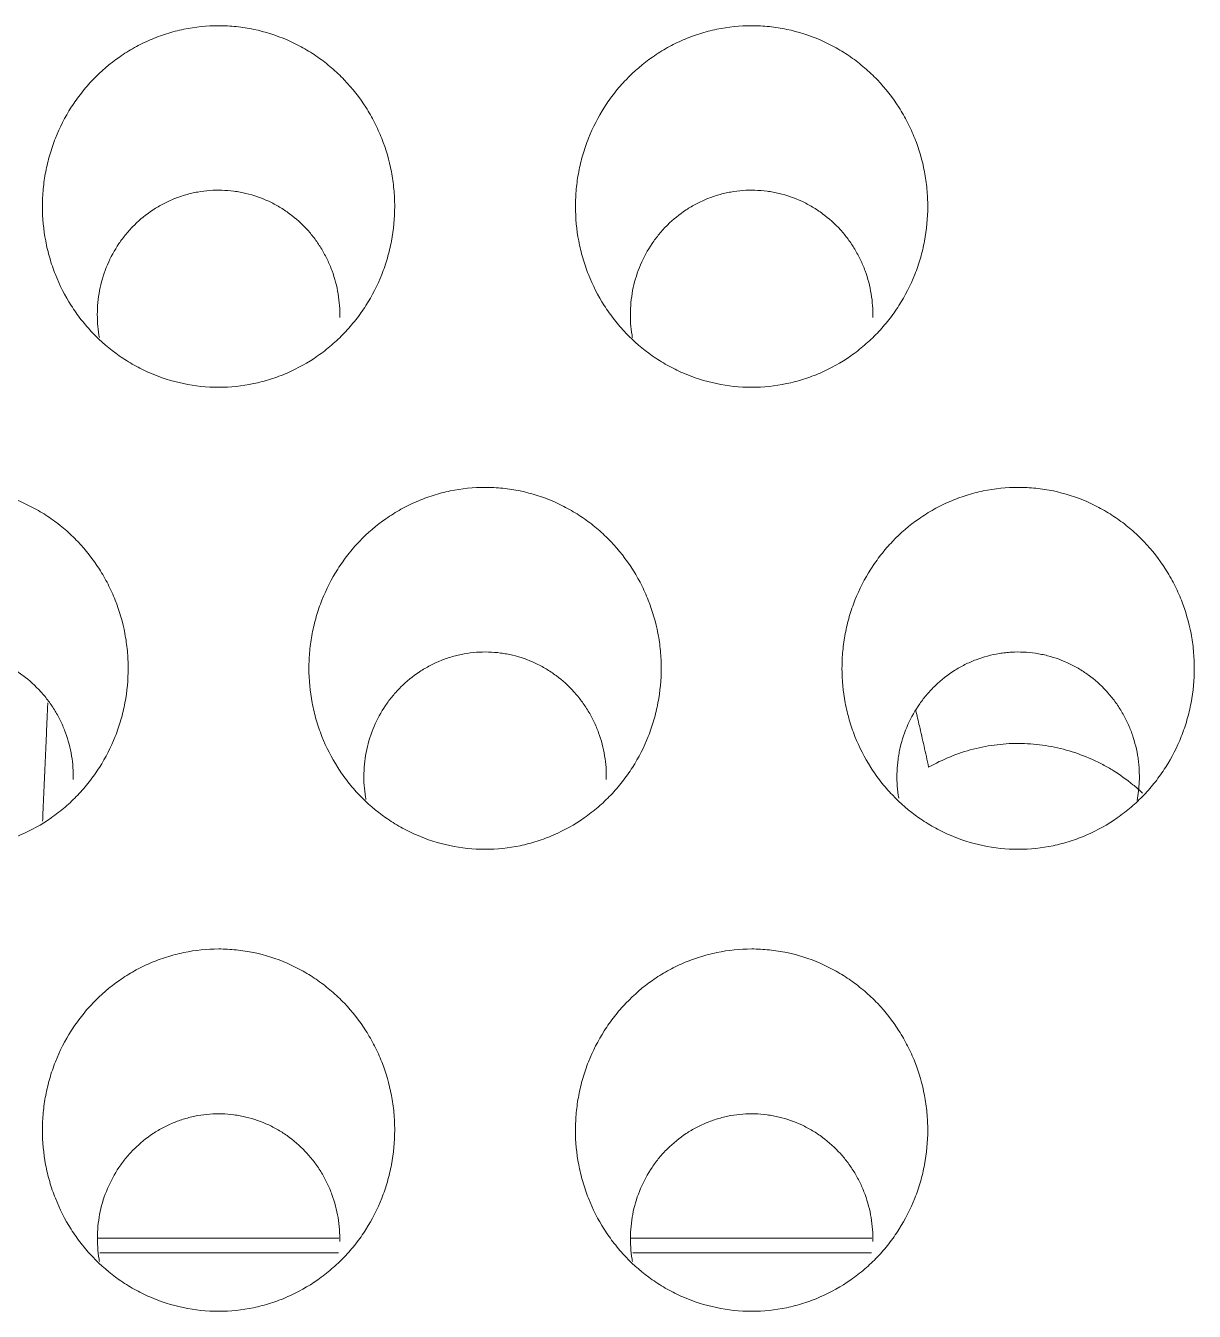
# Model space of a CAD drawing. Header units: inches. Extents: x 3778 to 56227, y -16914 to 35091.
# Drawn here: x 42627.69 to 42634.24, y -12656.09 to -12648.89 of the extents above; entities that cross this region are included whole.
import ezdxf

# ---------------------------------------------------------------- set-up
doc = ezdxf.new("R2010")
doc.units = ezdxf.units.IN
doc.header["$LTSCALE"] = 100
doc.header["$MEASUREMENT"] = 0
doc.layers.add('2-con', color=2, linetype='Continuous')
doc.layers.add('mark-B', color=2, linetype='Continuous', lineweight=20)

# ---------------------------------------------------------------- blocks, each defined once
blk = doc.blocks.new('무풍1WAY 대형')
at = {"layer": 'mark-B'}
for p, q in [((51.6225, -423.1851), (52.9606, -423.1851)), ((54.6102, -423.1851), (55.9483, -423.1851)), ((52.9716, -423.2677), (51.6213, -423.2677)), ((55.959, -423.2677), (54.6087, -423.2677))]:
    blk.add_line(p, q, dxfattribs=at)
for points, knots in [([(52.2945, -422.8577), (52.228, -422.8577), (52.1626, -422.8646), (52.0663, -422.8846), (52.0344, -422.893), (51.9871, -422.908), (51.9714, -422.9135), (51.9404, -422.9251), (51.9251, -422.9313), (51.8497, -422.9641), (51.7927, -422.9961), (51.7118, -423.0527), (51.6856, -423.0731), (51.6357, -423.116), (51.5884, -423.1611), (51.5457, -423.2105), (51.5154, -423.2491), (51.5057, -423.2622), (51.4867, -423.289), (51.4775, -423.3027), (51.4333, -423.3721), (51.4038, -423.4301), (51.3679, -423.5209), (51.3574, -423.5517), (51.3437, -423.5989), (51.3395, -423.6149), (51.3319, -423.6468), (51.3285, -423.6627), (51.3133, -423.7428), (51.3073, -423.8074), (51.3073, -423.8887), (51.3076, -423.905), (51.3092, -423.9377), (51.3103, -423.9541), (51.3149, -424.0031), (51.3195, -424.0353), (51.3377, -424.131), (51.3557, -424.1934), (51.3918, -424.2846), (51.4054, -424.3147), (51.4351, -424.373), (51.4513, -424.4013), (51.5037, -424.4835), (51.5438, -424.5349), (51.6007, -424.5946), (51.6124, -424.6062), (51.6363, -424.6289), (51.6728, -424.6619), (51.7372, -424.7119), (51.7925, -424.7468), (51.8355, -424.7709), (51.8501, -424.7786), (51.8798, -424.7934), (51.8948, -424.8004), (51.9705, -424.8333), (52.0329, -424.8531), (52.1293, -424.8733), (52.1619, -424.8784), (52.2281, -424.8853), (52.2611, -424.887), (52.3597, -424.8871), (52.425, -424.8805), (52.506, -424.8637), (52.5222, -424.8599), (52.5543, -424.8515), (52.6018, -424.8377), (52.6786, -424.8089), (52.7374, -424.7799), (52.7949, -424.7478), (52.8231, -424.7301), (52.904, -424.6735), (52.9536, -424.6309), (53.0101, -424.5717), (53.0212, -424.5596), (53.0427, -424.5347), (53.0532, -424.522), (53.0837, -424.4831), (53.1026, -424.4564), (53.1552, -424.374), (53.1848, -424.316), (53.215, -424.2397), (53.2207, -424.2242), (53.2313, -424.1932), (53.2461, -424.1465), (53.2649, -424.0675), (53.2741, -424.0032), (53.2787, -423.9545), (53.2798, -423.9382), (53.2814, -423.9055), (53.2818, -423.8891), (53.2818, -423.8072), (53.2757, -423.7426), (53.2576, -423.6469), (53.25, -423.6152), (53.2364, -423.5681), (53.2315, -423.5524), (53.2208, -423.5213), (53.2152, -423.5059), (53.1852, -423.43), (53.1557, -423.3721), (53.1032, -423.2896), (53.0844, -423.2629), (53.0437, -423.2108), (53.0222, -423.186), (52.9546, -423.1151), (52.9053, -423.0725), (52.8381, -423.0252), (52.8243, -423.0161), (52.7963, -422.9984), (52.7821, -422.99), (52.739, -422.9658), (52.7096, -422.9512), (52.6196, -422.912), (52.5571, -422.8919), (52.4269, -422.8646), (52.3611, -422.8577), (52.2945, -422.8577)], [0, 0, 0, 0, 0.03125, 0.03125, 0.046875, 0.046875, 0.054687, 0.054687, 0.0625, 0.0625, 0.09375, 0.09375, 0.109375, 0.109375, 0.125, 0.140625, 0.140625, 0.148437, 0.148437, 0.15625, 0.15625, 0.1875, 0.1875, 0.203125, 0.203125, 0.210937, 0.210937, 0.21875, 0.21875, 0.25, 0.25, 0.257812, 0.257812, 0.265625, 0.265625, 0.28125, 0.28125, 0.3125, 0.3125, 0.328125, 0.328125, 0.34375, 0.34375, 0.375, 0.375, 0.382812, 0.382812, 0.390625, 0.40625, 0.421875, 0.421875, 0.429687, 0.429687, 0.4375, 0.4375, 0.46875, 0.46875, 0.484375, 0.484375, 0.5, 0.5, 0.53125, 0.53125, 0.539062, 0.539062, 0.546875, 0.5625, 0.578125, 0.578125, 0.59375, 0.59375, 0.625, 0.625, 0.632812, 0.632812, 0.640625, 0.640625, 0.65625, 0.65625, 0.6875, 0.6875, 0.695312, 0.695312, 0.703125, 0.71875, 0.734375, 0.734375, 0.742187, 0.742187, 0.75, 0.75, 0.78125, 0.78125, 0.796875, 0.796875, 0.804687, 0.804687, 0.8125, 0.8125, 0.84375, 0.84375, 0.859375, 0.859375, 0.875, 0.875, 0.90625, 0.90625, 0.914062, 0.914062, 0.921875, 0.921875, 0.9375, 0.9375, 0.96875, 0.96875, 1, 1, 1, 1]), ([(55.2821, -422.8577), (55.2155, -422.8577), (55.1502, -422.8646), (55.0538, -422.8846), (55.022, -422.893), (54.9747, -422.908), (54.959, -422.9135), (54.928, -422.9251), (54.9127, -422.9313), (54.8373, -422.9641), (54.7802, -422.9961), (54.6994, -423.0527), (54.6731, -423.0731), (54.6233, -423.116), (54.5759, -423.1611), (54.5332, -423.2105), (54.503, -423.2491), (54.4932, -423.2622), (54.4742, -423.289), (54.465, -423.3027), (54.4208, -423.3721), (54.3913, -423.4301), (54.3555, -423.5209), (54.3449, -423.5517), (54.3313, -423.5989), (54.3271, -423.6149), (54.3194, -423.6468), (54.316, -423.6627), (54.3009, -423.7428), (54.2948, -423.8074), (54.2948, -423.8887), (54.2952, -423.905), (54.2967, -423.9377), (54.2979, -423.9541), (54.3025, -424.0031), (54.3071, -424.0353), (54.3253, -424.131), (54.3433, -424.1934), (54.3793, -424.2846), (54.3929, -424.3147), (54.4227, -424.373), (54.4388, -424.4013), (54.4913, -424.4835), (54.5313, -424.5349), (54.5883, -424.5946), (54.6, -424.6062), (54.6238, -424.6289), (54.6603, -424.6619), (54.7247, -424.7119), (54.7801, -424.7468), (54.8231, -424.7709), (54.8376, -424.7786), (54.8673, -424.7934), (54.8824, -424.8004), (54.9581, -424.8333), (55.0205, -424.8531), (55.1169, -424.8733), (55.1495, -424.8784), (55.2157, -424.8853), (55.2486, -424.887), (55.3472, -424.8871), (55.4125, -424.8805), (55.4936, -424.8637), (55.5098, -424.8599), (55.5418, -424.8515), (55.5894, -424.8377), (55.6662, -424.8089), (55.725, -424.7799), (55.7825, -424.7478), (55.8107, -424.7301), (55.8916, -424.6735), (55.9411, -424.6309), (55.9977, -424.5717), (56.0087, -424.5596), (56.0302, -424.5347), (56.0408, -424.522), (56.0712, -424.4831), (56.0901, -424.4564), (56.1427, -424.374), (56.1724, -424.316), (56.2026, -424.2397), (56.2083, -424.2242), (56.2189, -424.1932), (56.2336, -424.1465), (56.2525, -424.0675), (56.2616, -424.0032), (56.2662, -423.9545), (56.2674, -423.9382), (56.2689, -423.9055), (56.2693, -423.8891), (56.2693, -423.8072), (56.2632, -423.7426), (56.2451, -423.6469), (56.2376, -423.6152), (56.2239, -423.5681), (56.219, -423.5524), (56.2084, -423.5213), (56.2027, -423.5059), (56.1728, -423.43), (56.1433, -423.3721), (56.0908, -423.2896), (56.0719, -423.2629), (56.0312, -423.2108), (56.0098, -423.186), (55.9422, -423.1151), (55.8928, -423.0725), (55.8256, -423.0252), (55.8119, -423.0161), (55.7838, -422.9984), (55.7696, -422.99), (55.7265, -422.9658), (55.6971, -422.9512), (55.6071, -422.912), (55.5446, -422.8919), (55.4144, -422.8646), (55.3486, -422.8577), (55.2821, -422.8577)], [0, 0, 0, 0, 0.03125, 0.03125, 0.046875, 0.046875, 0.054687, 0.054687, 0.0625, 0.0625, 0.09375, 0.09375, 0.109375, 0.109375, 0.125, 0.140625, 0.140625, 0.148437, 0.148437, 0.15625, 0.15625, 0.1875, 0.1875, 0.203125, 0.203125, 0.210937, 0.210937, 0.21875, 0.21875, 0.25, 0.25, 0.257812, 0.257812, 0.265625, 0.265625, 0.28125, 0.28125, 0.3125, 0.3125, 0.328125, 0.328125, 0.34375, 0.34375, 0.375, 0.375, 0.382812, 0.382812, 0.390625, 0.40625, 0.421875, 0.421875, 0.429687, 0.429687, 0.4375, 0.4375, 0.46875, 0.46875, 0.484375, 0.484375, 0.5, 0.5, 0.53125, 0.53125, 0.539062, 0.539062, 0.546875, 0.5625, 0.578125, 0.578125, 0.59375, 0.59375, 0.625, 0.625, 0.632812, 0.632812, 0.640625, 0.640625, 0.65625, 0.65625, 0.6875, 0.6875, 0.695312, 0.695312, 0.703125, 0.71875, 0.734375, 0.734375, 0.742187, 0.742187, 0.75, 0.75, 0.78125, 0.78125, 0.796875, 0.796875, 0.804687, 0.804687, 0.8125, 0.8125, 0.84375, 0.84375, 0.859375, 0.859375, 0.875, 0.875, 0.90625, 0.90625, 0.914062, 0.914062, 0.921875, 0.921875, 0.9375, 0.9375, 0.96875, 0.96875, 1, 1, 1, 1]), ([(51.6155, -423.2486), (51.6144, -423.2938), (51.6208, -423.3828), (51.6433, -423.469), (51.6626, -423.5219), (51.6668, -423.5325), (51.6755, -423.5533), (51.6894, -423.5841), (51.7159, -423.6333), (51.7408, -423.6705), (51.7608, -423.6976), (51.7677, -423.7065), (51.782, -423.724), (51.7895, -423.7326), (51.8275, -423.7747), (51.8608, -423.8049), (51.9149, -423.845), (51.9337, -423.8575), (51.9726, -423.8808), (51.9928, -423.8915), (52.0544, -423.9203), (52.0969, -423.9352), (52.1519, -423.9483), (52.163, -423.9506), (52.1854, -423.9548), (52.1968, -423.9566), (52.2307, -423.961), (52.2533, -423.9628), (52.3211, -423.9647), (52.3661, -423.9614), (52.4224, -423.9514), (52.4336, -423.9491), (52.4557, -423.9439), (52.4886, -423.9353), (52.542, -423.917), (52.583, -423.8981), (52.6132, -423.8822), (52.6232, -423.8767), (52.6428, -423.8651), (52.6524, -423.8591), (52.6996, -423.8279), (52.7344, -423.7995), (52.7745, -423.7597), (52.7823, -423.7516), (52.7976, -423.7348), (52.8051, -423.7262), (52.8267, -423.7001), (52.8401, -423.6821), (52.8777, -423.6263), (52.8992, -423.5869), (52.9346, -423.5035), (52.9481, -423.4607), (52.9623, -423.3952), (52.966, -423.3732), (52.9713, -423.3285), (52.973, -423.3059), (52.9746, -423.2385), (52.9715, -423.194), (52.9636, -423.1454), (52.9628, -423.141), (52.962, -423.1366)], [0, 0, 0, 0, 0.05848, 0.116959, 0.116959, 0.131579, 0.131579, 0.146199, 0.175439, 0.204679, 0.204679, 0.219298, 0.219298, 0.233918, 0.233918, 0.292398, 0.292398, 0.321638, 0.321638, 0.350878, 0.350878, 0.409357, 0.409357, 0.423977, 0.423977, 0.438597, 0.438597, 0.467837, 0.467837, 0.526316, 0.526316, 0.540936, 0.540936, 0.555556, 0.584796, 0.614036, 0.614036, 0.628656, 0.628656, 0.643275, 0.643275, 0.701755, 0.701755, 0.716375, 0.716375, 0.730995, 0.730995, 0.760235, 0.760235, 0.818714, 0.818714, 0.877194, 0.877194, 0.906434, 0.906434, 0.935673, 0.935673, 0.994153, 0.994153, 1, 1, 1, 1]), ([(54.603, -423.2486), (54.602, -423.2938), (54.6083, -423.3828), (54.6308, -423.469), (54.6502, -423.5219), (54.6543, -423.5325), (54.6631, -423.5533), (54.6769, -423.5841), (54.7034, -423.6333), (54.7283, -423.6705), (54.7484, -423.6976), (54.7553, -423.7065), (54.7696, -423.724), (54.777, -423.7326), (54.8151, -423.7747), (54.8484, -423.8049), (54.9025, -423.845), (54.9212, -423.8575), (54.9601, -423.8808), (54.9804, -423.8915), (55.042, -423.9203), (55.0845, -423.9352), (55.1395, -423.9483), (55.1506, -423.9506), (55.173, -423.9548), (55.1843, -423.9566), (55.2182, -423.961), (55.2409, -423.9628), (55.3086, -423.9647), (55.3537, -423.9614), (55.4099, -423.9514), (55.4211, -423.9491), (55.4433, -423.9439), (55.4762, -423.9353), (55.5295, -423.917), (55.5706, -423.8981), (55.6007, -423.8822), (55.6107, -423.8767), (55.6303, -423.8651), (55.64, -423.8591), (55.6871, -423.8279), (55.722, -423.7995), (55.762, -423.7597), (55.7699, -423.7516), (55.7852, -423.7348), (55.7926, -423.7262), (55.8142, -423.7001), (55.8277, -423.6821), (55.8653, -423.6263), (55.8867, -423.5869), (55.9222, -423.5035), (55.9357, -423.4607), (55.9498, -423.3952), (55.9535, -423.3732), (55.9589, -423.3285), (55.9605, -423.3059), (55.9622, -423.2385), (55.9591, -423.194), (55.9512, -423.1454), (55.9504, -423.141), (55.9496, -423.1366)], [0, 0, 0, 0, 0.05848, 0.116959, 0.116959, 0.131579, 0.131579, 0.146199, 0.175439, 0.204679, 0.204679, 0.219298, 0.219298, 0.233918, 0.233918, 0.292398, 0.292398, 0.321638, 0.321638, 0.350878, 0.350878, 0.409357, 0.409357, 0.423977, 0.423977, 0.438597, 0.438597, 0.467837, 0.467837, 0.526316, 0.526316, 0.540936, 0.540936, 0.555556, 0.584796, 0.614036, 0.614036, 0.628656, 0.628656, 0.643275, 0.643275, 0.701755, 0.701755, 0.716375, 0.716375, 0.730995, 0.730995, 0.760235, 0.760235, 0.818714, 0.818714, 0.877194, 0.877194, 0.906434, 0.906434, 0.935673, 0.935673, 0.994153, 0.994153, 1, 1, 1, 1]), ([(50.8007, -425.4454), (50.7342, -425.4454), (50.6689, -425.4522), (50.5726, -425.4723), (50.5408, -425.4806), (50.4935, -425.4956), (50.4778, -425.5011), (50.4468, -425.5127), (50.4315, -425.5189), (50.3561, -425.5516), (50.299, -425.5835), (50.2182, -425.6401), (50.192, -425.6605), (50.1421, -425.7033), (50.0947, -425.7483), (50.052, -425.7976), (50.0218, -425.8362), (50.012, -425.8493), (49.993, -425.8761), (49.9838, -425.8898), (49.9396, -425.9591), (49.9101, -426.0171), (49.8742, -426.1077), (49.8637, -426.1386), (49.85, -426.1857), (49.8458, -426.2017), (49.8382, -426.2335), (49.8348, -426.2495), (49.8196, -426.3295), (49.8135, -426.394), (49.8135, -426.4753), (49.8139, -426.4916), (49.8154, -426.5242), (49.8166, -426.5406), (49.8212, -426.5896), (49.8258, -426.6218), (49.844, -426.7175), (49.862, -426.7797), (49.8981, -426.8709), (49.9117, -426.901), (49.9414, -426.9592), (49.9576, -426.9874), (50.0101, -427.0696), (50.0502, -427.1209), (50.1071, -427.1805), (50.1188, -427.1922), (50.1426, -427.2148), (50.1791, -427.2477), (50.2435, -427.2977), (50.2989, -427.3326), (50.3419, -427.3567), (50.3565, -427.3644), (50.3861, -427.3791), (50.4012, -427.3861), (50.4768, -427.4189), (50.5392, -427.4387), (50.6356, -427.4589), (50.6682, -427.464), (50.7344, -427.4709), (50.7673, -427.4726), (50.8659, -427.4726), (50.9312, -427.466), (51.0122, -427.4492), (51.0284, -427.4454), (51.0604, -427.4371), (51.108, -427.4233), (51.1847, -427.3946), (51.2435, -427.3656), (51.301, -427.3335), (51.3292, -427.3159), (51.4101, -427.2593), (51.4597, -427.2168), (51.5162, -427.1577), (51.5273, -427.1456), (51.5488, -427.1208), (51.5593, -427.108), (51.5898, -427.0692), (51.6087, -427.0425), (51.6613, -426.9602), (51.691, -426.9022), (51.7212, -426.826), (51.7269, -426.8106), (51.7375, -426.7796), (51.7522, -426.7329), (51.7711, -426.6539), (51.7803, -426.5897), (51.7849, -426.5411), (51.786, -426.5248), (51.7876, -426.4921), (51.788, -426.4757), (51.788, -426.3938), (51.7819, -426.3293), (51.7637, -426.2337), (51.7562, -426.2021), (51.7426, -426.1549), (51.7376, -426.1392), (51.727, -426.1082), (51.7214, -426.0928), (51.6913, -426.017), (51.6619, -425.9592), (51.6094, -425.8767), (51.5905, -425.85), (51.5498, -425.798), (51.5283, -425.7732), (51.4607, -425.7024), (51.4114, -425.6598), (51.3441, -425.6127), (51.3304, -425.6035), (51.3024, -425.5859), (51.2881, -425.5774), (51.2451, -425.5533), (51.2157, -425.5387), (51.1257, -425.4996), (51.0632, -425.4795), (50.9331, -425.4522), (50.8673, -425.4454), (50.8007, -425.4454)], [0, 0, 0, 0, 0.03125, 0.03125, 0.046875, 0.046875, 0.054688, 0.054688, 0.0625, 0.0625, 0.09375, 0.09375, 0.109375, 0.109375, 0.125, 0.140625, 0.140625, 0.148437, 0.148437, 0.15625, 0.15625, 0.1875, 0.1875, 0.203125, 0.203125, 0.210937, 0.210937, 0.21875, 0.21875, 0.25, 0.25, 0.257812, 0.257812, 0.265625, 0.265625, 0.28125, 0.28125, 0.3125, 0.3125, 0.328125, 0.328125, 0.34375, 0.34375, 0.375, 0.375, 0.382812, 0.382812, 0.390625, 0.40625, 0.421875, 0.421875, 0.429687, 0.429687, 0.4375, 0.4375, 0.46875, 0.46875, 0.484375, 0.484375, 0.5, 0.5, 0.53125, 0.53125, 0.539062, 0.539062, 0.546875, 0.5625, 0.578125, 0.578125, 0.59375, 0.59375, 0.625, 0.625, 0.632812, 0.632812, 0.640625, 0.640625, 0.65625, 0.65625, 0.6875, 0.6875, 0.695312, 0.695312, 0.703125, 0.71875, 0.734375, 0.734375, 0.742187, 0.742187, 0.75, 0.75, 0.78125, 0.78125, 0.796875, 0.796875, 0.804687, 0.804687, 0.8125, 0.8125, 0.84375, 0.84375, 0.859375, 0.859375, 0.875, 0.875, 0.90625, 0.90625, 0.914062, 0.914062, 0.921875, 0.921875, 0.9375, 0.9375, 0.96875, 0.96875, 1, 1, 1, 1]), ([(53.7883, -425.4454), (53.7218, -425.4454), (53.6564, -425.4522), (53.5601, -425.4723), (53.5283, -425.4806), (53.481, -425.4956), (53.4653, -425.5011), (53.4343, -425.5127), (53.419, -425.5189), (53.3437, -425.5516), (53.2866, -425.5835), (53.2058, -425.6401), (53.1795, -425.6605), (53.1297, -425.7033), (53.0823, -425.7483), (53.0396, -425.7976), (53.0093, -425.8362), (52.9996, -425.8493), (52.9806, -425.8761), (52.9714, -425.8898), (52.9271, -425.9591), (52.8976, -426.0171), (52.8618, -426.1077), (52.8512, -426.1386), (52.8375, -426.1857), (52.8333, -426.2016), (52.8257, -426.2335), (52.8223, -426.2495), (52.8071, -426.3295), (52.8011, -426.394), (52.8011, -426.4753), (52.8014, -426.4916), (52.803, -426.5242), (52.8041, -426.5406), (52.8088, -426.5896), (52.8133, -426.6218), (52.8316, -426.7175), (52.8496, -426.7797), (52.8856, -426.8709), (52.8992, -426.901), (52.929, -426.9592), (52.9452, -426.9874), (52.9976, -427.0696), (53.0377, -427.1209), (53.0946, -427.1805), (53.1064, -427.1922), (53.1302, -427.2148), (53.1667, -427.2477), (53.2311, -427.2977), (53.2864, -427.3325), (53.3294, -427.3566), (53.344, -427.3643), (53.3737, -427.379), (53.3887, -427.386), (53.4644, -427.4189), (53.5268, -427.4387), (53.6232, -427.4589), (53.6558, -427.464), (53.7219, -427.4709), (53.7549, -427.4726), (53.8534, -427.4726), (53.9187, -427.466), (53.9997, -427.4492), (54.0159, -427.4454), (54.048, -427.4371), (54.0955, -427.4233), (54.1723, -427.3946), (54.2311, -427.3656), (54.2886, -427.3335), (54.3168, -427.3158), (54.3977, -427.2593), (54.4472, -427.2168), (54.5038, -427.1577), (54.5148, -427.1456), (54.5363, -427.1208), (54.5469, -427.108), (54.5773, -427.0692), (54.5962, -427.0425), (54.6489, -426.9602), (54.6785, -426.9022), (54.7087, -426.826), (54.7144, -426.8106), (54.725, -426.7796), (54.7398, -426.7329), (54.7587, -426.6539), (54.7678, -426.5897), (54.7724, -426.5411), (54.7736, -426.5248), (54.7751, -426.4921), (54.7755, -426.4757), (54.7755, -426.3938), (54.7694, -426.3293), (54.7513, -426.2337), (54.7437, -426.2021), (54.7301, -426.1549), (54.7252, -426.1392), (54.7146, -426.1082), (54.7089, -426.0928), (54.6789, -426.017), (54.6494, -425.9592), (54.5969, -425.8767), (54.578, -425.85), (54.5373, -425.798), (54.5159, -425.7732), (54.4483, -425.7024), (54.3989, -425.6598), (54.3317, -425.6127), (54.318, -425.6035), (54.2899, -425.5859), (54.2757, -425.5774), (54.2326, -425.5533), (54.2032, -425.5387), (54.1133, -425.4996), (54.0507, -425.4795), (53.9206, -425.4522), (53.8548, -425.4454), (53.7883, -425.4454)], [0, 0, 0, 0, 0.03125, 0.03125, 0.046875, 0.046875, 0.054687, 0.054687, 0.0625, 0.0625, 0.09375, 0.09375, 0.109375, 0.109375, 0.125, 0.140625, 0.140625, 0.148437, 0.148437, 0.15625, 0.15625, 0.1875, 0.1875, 0.203125, 0.203125, 0.210937, 0.210937, 0.21875, 0.21875, 0.25, 0.25, 0.257812, 0.257812, 0.265625, 0.265625, 0.28125, 0.28125, 0.3125, 0.3125, 0.328125, 0.328125, 0.34375, 0.34375, 0.375, 0.375, 0.382812, 0.382812, 0.390625, 0.40625, 0.421875, 0.421875, 0.429687, 0.429687, 0.4375, 0.4375, 0.46875, 0.46875, 0.484375, 0.484375, 0.5, 0.5, 0.53125, 0.53125, 0.539062, 0.539062, 0.546875, 0.5625, 0.578125, 0.578125, 0.59375, 0.59375, 0.625, 0.625, 0.632812, 0.632812, 0.640625, 0.640625, 0.65625, 0.65625, 0.6875, 0.6875, 0.695312, 0.695312, 0.703125, 0.71875, 0.734375, 0.734375, 0.742187, 0.742187, 0.75, 0.75, 0.78125, 0.78125, 0.796875, 0.796875, 0.804687, 0.804687, 0.8125, 0.8125, 0.84375, 0.84375, 0.859375, 0.859375, 0.875, 0.875, 0.90625, 0.90625, 0.914063, 0.914063, 0.921875, 0.921875, 0.9375, 0.9375, 0.96875, 0.96875, 1, 1, 1, 1]), ([(56.7758, -425.4454), (56.7093, -425.4454), (56.644, -425.4522), (56.5477, -425.4723), (56.5159, -425.4806), (56.4686, -425.4956), (56.4528, -425.5011), (56.4219, -425.5127), (56.4066, -425.5189), (56.3312, -425.5516), (56.2741, -425.5835), (56.1933, -425.6401), (56.1671, -425.6605), (56.1172, -425.7033), (56.0698, -425.7483), (56.0271, -425.7976), (55.9969, -425.8362), (55.9871, -425.8493), (55.9681, -425.8761), (55.9589, -425.8898), (55.9147, -425.9591), (55.8852, -426.0171), (55.8493, -426.1077), (55.8388, -426.1386), (55.8251, -426.1857), (55.8209, -426.2016), (55.8133, -426.2335), (55.8098, -426.2495), (55.7947, -426.3295), (55.7886, -426.394), (55.7886, -426.4753), (55.789, -426.4916), (55.7905, -426.5242), (55.7917, -426.5406), (55.7963, -426.5896), (55.8009, -426.6218), (55.8191, -426.7175), (55.8371, -426.7797), (55.8732, -426.8709), (55.8868, -426.901), (55.9165, -426.9592), (55.9327, -426.9874), (55.9852, -427.0696), (56.0253, -427.1209), (56.0822, -427.1805), (56.0939, -427.1922), (56.1177, -427.2148), (56.1542, -427.2477), (56.2186, -427.2977), (56.274, -427.3325), (56.317, -427.3566), (56.3316, -427.3643), (56.3612, -427.379), (56.3763, -427.386), (56.4519, -427.4189), (56.5143, -427.4387), (56.6107, -427.4589), (56.6433, -427.464), (56.7095, -427.4709), (56.7424, -427.4726), (56.841, -427.4726), (56.9063, -427.466), (56.9873, -427.4492), (57.0035, -427.4454), (57.0355, -427.4371), (57.0831, -427.4233), (57.1598, -427.3946), (57.2186, -427.3656), (57.2761, -427.3335), (57.3043, -427.3158), (57.3852, -427.2593), (57.4347, -427.2168), (57.4913, -427.1577), (57.5023, -427.1456), (57.5239, -427.1208), (57.5344, -427.108), (57.5649, -427.0692), (57.5838, -427.0425), (57.6364, -426.9602), (57.666, -426.9022), (57.6963, -426.826), (57.702, -426.8106), (57.7126, -426.7796), (57.7273, -426.7329), (57.7462, -426.6539), (57.7554, -426.5897), (57.76, -426.5411), (57.7611, -426.5248), (57.7627, -426.4921), (57.7631, -426.4757), (57.7631, -426.3938), (57.7569, -426.3293), (57.7388, -426.2337), (57.7313, -426.2021), (57.7177, -426.1549), (57.7127, -426.1392), (57.7021, -426.1082), (57.6965, -426.0928), (57.6664, -426.017), (57.637, -425.9592), (57.5845, -425.8767), (57.5656, -425.85), (57.5249, -425.798), (57.5034, -425.7732), (57.4358, -425.7024), (57.3865, -425.6598), (57.3192, -425.6127), (57.3055, -425.6035), (57.2775, -425.5859), (57.2632, -425.5774), (57.2201, -425.5533), (57.1908, -425.5387), (57.1008, -425.4996), (57.0383, -425.4795), (56.9082, -425.4522), (56.8424, -425.4454), (56.7758, -425.4454)], [0, 0, 0, 0, 0.03125, 0.03125, 0.046875, 0.046875, 0.054688, 0.054688, 0.0625, 0.0625, 0.09375, 0.09375, 0.109375, 0.109375, 0.125, 0.140625, 0.140625, 0.148438, 0.148438, 0.15625, 0.15625, 0.1875, 0.1875, 0.203125, 0.203125, 0.210938, 0.210938, 0.21875, 0.21875, 0.25, 0.25, 0.257813, 0.257813, 0.265625, 0.265625, 0.28125, 0.28125, 0.3125, 0.3125, 0.328125, 0.328125, 0.34375, 0.34375, 0.375, 0.375, 0.382813, 0.382813, 0.390625, 0.40625, 0.421875, 0.421875, 0.429688, 0.429688, 0.4375, 0.4375, 0.46875, 0.46875, 0.484375, 0.484375, 0.5, 0.5, 0.53125, 0.53125, 0.539063, 0.539063, 0.546875, 0.5625, 0.578125, 0.578125, 0.59375, 0.59375, 0.625, 0.625, 0.632813, 0.632813, 0.640625, 0.640625, 0.65625, 0.65625, 0.6875, 0.6875, 0.695313, 0.695313, 0.703125, 0.71875, 0.734375, 0.734375, 0.742188, 0.742188, 0.75, 0.75, 0.78125, 0.78125, 0.796875, 0.796875, 0.804688, 0.804688, 0.8125, 0.8125, 0.84375, 0.84375, 0.859375, 0.859375, 0.875, 0.875, 0.90625, 0.90625, 0.914063, 0.914063, 0.921875, 0.921875, 0.9375, 0.9375, 0.96875, 0.96875, 1, 1, 1, 1]), ([(51.3025, -425.9045), (51.2631, -425.927), (51.1819, -425.9665), (51.0963, -425.9949), (51.0303, -426.0119), (51.0079, -426.0169), (50.9631, -426.0253), (50.9406, -426.0287), (50.8732, -426.0366), (50.8282, -426.0388), (50.7604, -426.0377), (50.7378, -426.0365), (50.6925, -426.0326), (50.6697, -426.0299), (50.6021, -426.0194), (50.5138, -425.9996), (50.4291, -425.9682), (50.367, -425.9403), (50.3464, -425.9303), (50.3063, -425.9089), (50.2867, -425.8976), (50.2291, -425.862), (50.1926, -425.8358), (50.1403, -425.793), (50.1233, -425.7782), (50.1058, -425.7618), (50.1048, -425.7609), (50.1038, -425.7599)], [0, 0, 0, 0, 0.104932, 0.209863, 0.209863, 0.262329, 0.262329, 0.314795, 0.314795, 0.419727, 0.419727, 0.472193, 0.472193, 0.524659, 0.524659, 0.62959, 0.734522, 0.734522, 0.786988, 0.786988, 0.839454, 0.839454, 0.944386, 0.944386, 0.996852, 0.996852, 1, 1, 1, 1]), ([(51.4184, -426.1434), (51.3999, -426.1848), (51.3778, -426.2237), (51.3393, -426.2787), (51.3255, -426.2964), (51.2962, -426.3307), (51.2805, -426.3473), (51.2316, -426.3941), (51.1963, -426.4219), (51.1393, -426.4581), (51.1196, -426.4693), (51.0788, -426.4897), (51.058, -426.4989), (50.9948, -426.5229), (50.9513, -426.5347), (50.8951, -426.5437), (50.8838, -426.5453), (50.8611, -426.5477), (50.8271, -426.5506), (50.7706, -426.5509), (50.7257, -426.5465), (50.692, -426.5415), (50.6808, -426.5395), (50.6585, -426.535), (50.6473, -426.5325), (50.5922, -426.5184), (50.5499, -426.5028), (50.489, -426.4731), (50.4691, -426.4621), (50.4304, -426.4381), (50.4118, -426.4253), (50.3582, -426.3841), (50.3254, -426.3534), (50.2881, -426.3108), (50.2808, -426.3021), (50.2668, -426.2843), (50.2464, -426.2573), (50.216, -426.2101), (50.1953, -426.1701), (50.1764, -426.1289), (50.168, -426.108), (50.146, -426.0445), (50.1355, -426.0012), (50.1273, -425.9458), (50.1259, -425.9346), (50.1237, -425.9122), (50.1229, -425.9009), (50.1211, -425.8672), (50.121, -425.8448), (50.1235, -425.7877), (50.1274, -425.7531), (50.134, -425.7187)], [0, 0, 0, 0, 0.067654, 0.067654, 0.101482, 0.101482, 0.135309, 0.135309, 0.202963, 0.202963, 0.23679, 0.23679, 0.270617, 0.270617, 0.338272, 0.338272, 0.355185, 0.355185, 0.372099, 0.405926, 0.439753, 0.439753, 0.456667, 0.456667, 0.473581, 0.473581, 0.541235, 0.541235, 0.575062, 0.575062, 0.608889, 0.608889, 0.676544, 0.676544, 0.693457, 0.693457, 0.710371, 0.744198, 0.778025, 0.778025, 0.811852, 0.811852, 0.879507, 0.879507, 0.89642, 0.89642, 0.913334, 0.913334, 0.947161, 0.947161, 1, 1, 1, 1]), ([(51.4699, -425.7324), (51.4709, -425.7378), (51.4717, -425.7432), (51.4791, -425.7931), (51.4814, -425.8376), (51.4786, -425.9045), (51.4767, -425.9269), (51.4721, -425.9604), (51.4703, -425.9716), (51.4662, -425.9937), (51.4639, -426.0047), (51.4511, -426.0594), (51.4369, -426.102), (51.4184, -426.1434)], [0, 0, 0, 0, 0.038774, 0.038774, 0.359183, 0.359183, 0.519387, 0.519387, 0.599489, 0.599489, 0.679591, 0.679591, 1, 1, 1, 1]), ([(53.1091, -425.8357), (53.108, -425.8809), (53.1144, -425.9699), (53.1369, -426.056), (53.1562, -426.1089), (53.1604, -426.1195), (53.1691, -426.1403), (53.183, -426.171), (53.2095, -426.2203), (53.2344, -426.2574), (53.2545, -426.2845), (53.2614, -426.2934), (53.2757, -426.3108), (53.2831, -426.3194), (53.3212, -426.3615), (53.3545, -426.3917), (53.4086, -426.4318), (53.4274, -426.4443), (53.4663, -426.4675), (53.4866, -426.4783), (53.5481, -426.507), (53.5907, -426.5218), (53.6457, -426.5349), (53.6568, -426.5373), (53.6792, -426.5414), (53.6905, -426.5432), (53.7244, -426.5477), (53.747, -426.5495), (53.8148, -426.5514), (53.8598, -426.5481), (53.9161, -426.538), (53.9273, -426.5357), (53.9494, -426.5306), (53.9823, -426.522), (54.0357, -426.5037), (54.0767, -426.4848), (54.1069, -426.469), (54.1169, -426.4635), (54.1365, -426.4519), (54.1461, -426.4459), (54.1933, -426.4148), (54.2282, -426.3864), (54.2683, -426.3467), (54.2761, -426.3385), (54.2914, -426.3218), (54.2989, -426.3132), (54.3205, -426.2871), (54.3339, -426.2691), (54.3716, -426.2133), (54.393, -426.174), (54.4285, -426.0906), (54.442, -426.0479), (54.4562, -425.9824), (54.4599, -425.9604), (54.4653, -425.9158), (54.4669, -425.8931), (54.4686, -425.8257), (54.4655, -425.7812), (54.4576, -425.7328), (54.4568, -425.7285), (54.456, -425.7242)], [0, 0, 0, 0, 0.058486, 0.116973, 0.116973, 0.131594, 0.131594, 0.146216, 0.175459, 0.204702, 0.204702, 0.219324, 0.219324, 0.233946, 0.233946, 0.292432, 0.292432, 0.321675, 0.321675, 0.350918, 0.350918, 0.409405, 0.409405, 0.424026, 0.424026, 0.438648, 0.438648, 0.467891, 0.467891, 0.526378, 0.526378, 0.540999, 0.540999, 0.555621, 0.584864, 0.614107, 0.614107, 0.628729, 0.628729, 0.643351, 0.643351, 0.701837, 0.701837, 0.716459, 0.716459, 0.73108, 0.73108, 0.760323, 0.760323, 0.81881, 0.81881, 0.877296, 0.877296, 0.906539, 0.906539, 0.935783, 0.935783, 0.994269, 0.994269, 1, 1, 1, 1]), ([(56.0966, -425.8357), (56.0956, -425.8809), (56.1019, -425.9699), (56.1244, -426.056), (56.1438, -426.1089), (56.1479, -426.1195), (56.1567, -426.1403), (56.1705, -426.171), (56.1971, -426.2203), (56.222, -426.2574), (56.242, -426.2845), (56.2489, -426.2934), (56.2633, -426.3108), (56.2707, -426.3194), (56.3088, -426.3615), (56.3421, -426.3917), (56.3962, -426.4318), (56.4149, -426.4443), (56.4539, -426.4675), (56.4741, -426.4783), (56.5357, -426.507), (56.5782, -426.5218), (56.6332, -426.5349), (56.6443, -426.5373), (56.6667, -426.5414), (56.678, -426.5432), (56.712, -426.5477), (56.7346, -426.5495), (56.8023, -426.5514), (56.8474, -426.5481), (56.9036, -426.538), (56.9148, -426.5357), (56.937, -426.5306), (56.9699, -426.522), (57.0232, -426.5037), (57.0643, -426.4848), (57.0945, -426.469), (57.1045, -426.4635), (57.1241, -426.4519), (57.1337, -426.4459), (57.1809, -426.4148), (57.2157, -426.3864), (57.2558, -426.3467), (57.2636, -426.3385), (57.2789, -426.3218), (57.2864, -426.3132), (57.308, -426.2871), (57.3215, -426.2691), (57.3591, -426.2133), (57.3806, -426.174), (57.4161, -426.0906), (57.4296, -426.0479), (57.4438, -425.9824), (57.4475, -425.9604), (57.4528, -425.9158), (57.4545, -425.8931), (57.4561, -425.8257), (57.4531, -425.7812), (57.4451, -425.7328), (57.4444, -425.7285), (57.4436, -425.7242)], [0, 0, 0, 0, 0.058486, 0.116973, 0.116973, 0.131594, 0.131594, 0.146216, 0.175459, 0.204702, 0.204702, 0.219324, 0.219324, 0.233946, 0.233946, 0.292432, 0.292432, 0.321675, 0.321675, 0.350918, 0.350918, 0.409405, 0.409405, 0.424026, 0.424026, 0.438648, 0.438648, 0.467891, 0.467891, 0.526378, 0.526378, 0.540999, 0.540999, 0.555621, 0.584864, 0.614107, 0.614107, 0.628729, 0.628729, 0.643351, 0.643351, 0.701837, 0.701837, 0.716459, 0.716459, 0.73108, 0.73108, 0.760323, 0.760323, 0.81881, 0.81881, 0.877296, 0.877296, 0.906539, 0.906539, 0.935783, 0.935783, 0.994269, 0.994269, 1, 1, 1, 1]), ([(51.3025, -425.9045), (51.311, -425.9448), (51.3196, -425.9843), (51.3367, -426.0617), (51.3453, -426.0994), (51.3608, -426.1656), (51.3677, -426.1945), (51.3747, -426.2221)], [0, 0, 0, 0, 0.3557, 0.3557, 0.711399, 0.711399, 1, 1, 1, 1]), ([(52.2945, -428.0332), (52.228, -428.0332), (52.1627, -428.04), (52.0664, -428.06), (52.0346, -428.0683), (51.9874, -428.0833), (51.9716, -428.0888), (51.9407, -428.1003), (51.9254, -428.1065), (51.85, -428.1392), (51.793, -428.1711), (51.7121, -428.2275), (51.6859, -428.2479), (51.636, -428.2907), (51.5886, -428.3357), (51.5459, -428.3849), (51.5157, -428.4234), (51.5059, -428.4365), (51.4869, -428.4633), (51.4777, -428.477), (51.4335, -428.5462), (51.404, -428.6042), (51.3681, -428.6947), (51.3575, -428.7255), (51.3438, -428.7726), (51.3396, -428.7885), (51.332, -428.8204), (51.3286, -428.8363), (51.3134, -428.9163), (51.3073, -428.9808), (51.3073, -429.062), (51.3077, -429.0783), (51.3092, -429.1109), (51.3104, -429.1273), (51.315, -429.1762), (51.3196, -429.2084), (51.3378, -429.304), (51.3558, -429.3662), (51.3919, -429.4573), (51.4055, -429.4873), (51.4353, -429.5455), (51.4515, -429.5737), (51.504, -429.6558), (51.5441, -429.707), (51.601, -429.7666), (51.6127, -429.7782), (51.6366, -429.8008), (51.6731, -429.8337), (51.7375, -429.8837), (51.7928, -429.9184), (51.8358, -429.9425), (51.8504, -429.9502), (51.88, -429.9648), (51.8951, -429.9718), (51.9707, -430.0046), (52.0331, -430.0244), (52.1295, -430.0445), (52.162, -430.0496), (52.2282, -430.0565), (52.2611, -430.0582), (52.3596, -430.0583), (52.4249, -430.0516), (52.5059, -430.0349), (52.5221, -430.0311), (52.5541, -430.0227), (52.6016, -430.009), (52.6784, -429.9804), (52.7372, -429.9514), (52.7946, -429.9194), (52.8228, -429.9017), (52.9038, -429.8453), (52.9533, -429.8028), (53.0098, -429.7438), (53.0209, -429.7317), (53.0424, -429.7069), (53.053, -429.6942), (53.0834, -429.6554), (53.1024, -429.6287), (53.155, -429.5465), (53.1846, -429.4886), (53.2149, -429.4125), (53.2206, -429.397), (53.2312, -429.366), (53.2459, -429.3194), (53.2648, -429.2405), (53.274, -429.1763), (53.2786, -429.1277), (53.2798, -429.1115), (53.2813, -429.0788), (53.2817, -429.0624), (53.2817, -428.9806), (53.2756, -428.9161), (53.2575, -428.8206), (53.2499, -428.789), (53.2363, -428.7419), (53.2313, -428.7262), (53.2207, -428.6952), (53.2151, -428.6798), (53.185, -428.604), (53.1555, -428.5463), (53.103, -428.4639), (53.0841, -428.4372), (53.0434, -428.3853), (53.022, -428.3605), (52.9543, -428.2898), (52.905, -428.2473), (52.8378, -428.2002), (52.824, -428.1911), (52.796, -428.1735), (52.7818, -428.165), (52.7387, -428.1409), (52.7093, -428.1264), (52.6194, -428.0873), (52.5569, -428.0673), (52.4268, -428.04), (52.361, -428.0332), (52.2945, -428.0332)], [0, 0, 0, 0, 0.03125, 0.03125, 0.046875, 0.046875, 0.054687, 0.054687, 0.0625, 0.0625, 0.09375, 0.09375, 0.109375, 0.109375, 0.125, 0.140625, 0.140625, 0.148437, 0.148437, 0.15625, 0.15625, 0.1875, 0.1875, 0.203125, 0.203125, 0.210937, 0.210937, 0.21875, 0.21875, 0.25, 0.25, 0.257812, 0.257812, 0.265625, 0.265625, 0.28125, 0.28125, 0.3125, 0.3125, 0.328125, 0.328125, 0.34375, 0.34375, 0.375, 0.375, 0.382813, 0.382813, 0.390625, 0.40625, 0.421875, 0.421875, 0.429687, 0.429687, 0.4375, 0.4375, 0.46875, 0.46875, 0.484375, 0.484375, 0.5, 0.5, 0.53125, 0.53125, 0.539063, 0.539063, 0.546875, 0.5625, 0.578125, 0.578125, 0.59375, 0.59375, 0.625, 0.625, 0.632812, 0.632812, 0.640625, 0.640625, 0.65625, 0.65625, 0.6875, 0.6875, 0.695312, 0.695312, 0.703125, 0.71875, 0.734375, 0.734375, 0.742187, 0.742187, 0.75, 0.75, 0.78125, 0.78125, 0.796875, 0.796875, 0.804687, 0.804687, 0.8125, 0.8125, 0.84375, 0.84375, 0.859375, 0.859375, 0.875, 0.875, 0.90625, 0.90625, 0.914063, 0.914063, 0.921875, 0.921875, 0.9375, 0.9375, 0.96875, 0.96875, 1, 1, 1, 1]), ([(55.2821, -428.0332), (55.2156, -428.0332), (55.1503, -428.04), (55.054, -428.06), (55.0222, -428.0683), (54.9749, -428.0833), (54.9592, -428.0888), (54.9282, -428.1003), (54.9129, -428.1065), (54.8376, -428.1392), (54.7805, -428.1711), (54.6997, -428.2275), (54.6734, -428.2479), (54.6236, -428.2907), (54.5762, -428.3357), (54.5335, -428.3849), (54.5032, -428.4234), (54.4935, -428.4365), (54.4745, -428.4633), (54.4653, -428.477), (54.421, -428.5462), (54.3915, -428.6042), (54.3556, -428.6947), (54.3451, -428.7255), (54.3314, -428.7726), (54.3272, -428.7885), (54.3195, -428.8204), (54.3161, -428.8363), (54.3009, -428.9163), (54.2949, -428.9808), (54.2949, -429.062), (54.2953, -429.0783), (54.2968, -429.1109), (54.2979, -429.1273), (54.3026, -429.1762), (54.3072, -429.2084), (54.3254, -429.304), (54.3434, -429.3662), (54.3795, -429.4573), (54.3931, -429.4873), (54.4228, -429.5455), (54.439, -429.5737), (54.4915, -429.6558), (54.5316, -429.707), (54.5886, -429.7666), (54.6003, -429.7782), (54.6241, -429.8008), (54.6606, -429.8337), (54.725, -429.8837), (54.7804, -429.9184), (54.8233, -429.9425), (54.8379, -429.9502), (54.8676, -429.9648), (54.8826, -429.9718), (54.9583, -430.0046), (55.0207, -430.0244), (55.117, -430.0445), (55.1496, -430.0496), (55.2157, -430.0565), (55.2487, -430.0582), (55.3472, -430.0583), (55.4124, -430.0516), (55.4934, -430.0349), (55.5096, -430.0311), (55.5417, -430.0227), (55.5892, -430.009), (55.6659, -429.9804), (55.7247, -429.9514), (55.7822, -429.9194), (55.8104, -429.9017), (55.8913, -429.8453), (55.9408, -429.8028), (55.9974, -429.7438), (56.0084, -429.7317), (56.03, -429.7069), (56.0405, -429.6942), (56.071, -429.6554), (56.0899, -429.6287), (56.1425, -429.5465), (56.1722, -429.4886), (56.2024, -429.4125), (56.2081, -429.397), (56.2187, -429.366), (56.2335, -429.3194), (56.2524, -429.2405), (56.2615, -429.1763), (56.2661, -429.1277), (56.2673, -429.1115), (56.2689, -429.0788), (56.2692, -429.0624), (56.2693, -428.9806), (56.2631, -428.9161), (56.245, -428.8206), (56.2375, -428.789), (56.2238, -428.7419), (56.2189, -428.7262), (56.2083, -428.6952), (56.2026, -428.6798), (56.1726, -428.604), (56.1431, -428.5463), (56.0906, -428.4639), (56.0717, -428.4372), (56.031, -428.3853), (56.0095, -428.3605), (55.9419, -428.2898), (55.8925, -428.2473), (55.8253, -428.2002), (55.8116, -428.1911), (55.7836, -428.1735), (55.7693, -428.165), (55.7262, -428.1409), (55.6969, -428.1264), (55.6069, -428.0873), (55.5444, -428.0673), (55.4143, -428.04), (55.3486, -428.0332), (55.2821, -428.0332)], [0, 0, 0, 0, 0.03125, 0.03125, 0.046875, 0.046875, 0.054687, 0.054687, 0.0625, 0.0625, 0.09375, 0.09375, 0.109375, 0.109375, 0.125, 0.140625, 0.140625, 0.148437, 0.148437, 0.15625, 0.15625, 0.1875, 0.1875, 0.203125, 0.203125, 0.210937, 0.210937, 0.21875, 0.21875, 0.25, 0.25, 0.257812, 0.257812, 0.265625, 0.265625, 0.28125, 0.28125, 0.3125, 0.3125, 0.328125, 0.328125, 0.34375, 0.34375, 0.375, 0.375, 0.382812, 0.382812, 0.390625, 0.40625, 0.421875, 0.421875, 0.429687, 0.429687, 0.4375, 0.4375, 0.46875, 0.46875, 0.484375, 0.484375, 0.5, 0.5, 0.53125, 0.53125, 0.539062, 0.539062, 0.546875, 0.5625, 0.578125, 0.578125, 0.59375, 0.59375, 0.625, 0.625, 0.632812, 0.632812, 0.640625, 0.640625, 0.65625, 0.65625, 0.6875, 0.6875, 0.695312, 0.695312, 0.703125, 0.71875, 0.734375, 0.734375, 0.742187, 0.742187, 0.75, 0.75, 0.78125, 0.78125, 0.796875, 0.796875, 0.804687, 0.804687, 0.8125, 0.8125, 0.84375, 0.84375, 0.859375, 0.859375, 0.875, 0.875, 0.90625, 0.90625, 0.914062, 0.914062, 0.921875, 0.921875, 0.9375, 0.9375, 0.96875, 0.96875, 1, 1, 1, 1]), ([(51.6151, -428.423), (51.6141, -428.4682), (51.6204, -428.557), (51.6429, -428.6431), (51.6623, -428.696), (51.6665, -428.7066), (51.6752, -428.7273), (51.6891, -428.7581), (51.7156, -428.8073), (51.7405, -428.8445), (51.7606, -428.8715), (51.7675, -428.8804), (51.7819, -428.8978), (51.7893, -428.9064), (51.8274, -428.9484), (51.8607, -428.9786), (51.9148, -429.0186), (51.9336, -429.0311), (51.9725, -429.0544), (51.9928, -429.0651), (52.0543, -429.0938), (52.0969, -429.1086), (52.1519, -429.1217), (52.163, -429.1241), (52.1854, -429.1282), (52.1967, -429.13), (52.2306, -429.1344), (52.2532, -429.1362), (52.3209, -429.1381), (52.366, -429.1348), (52.4222, -429.1248), (52.4334, -429.1225), (52.4556, -429.1174), (52.4885, -429.1088), (52.5418, -429.0906), (52.5829, -429.0717), (52.6131, -429.0559), (52.6231, -429.0504), (52.6427, -429.0388), (52.6523, -429.0328), (52.6995, -429.0017), (52.7344, -428.9734), (52.7745, -428.9337), (52.7823, -428.9256), (52.7976, -428.9088), (52.8051, -428.9002), (52.8267, -428.8741), (52.8402, -428.8562), (52.8779, -428.8005), (52.8994, -428.7611), (52.9349, -428.6778), (52.9484, -428.6351), (52.9626, -428.5697), (52.9663, -428.5477), (52.9717, -428.5031), (52.9733, -428.4805), (52.975, -428.4131), (52.9719, -428.3686), (52.964, -428.3203), (52.9633, -428.3161), (52.9625, -428.3118)], [0, 0, 0, 0, 0.058493, 0.116986, 0.116986, 0.13161, 0.13161, 0.146233, 0.17548, 0.204726, 0.204726, 0.21935, 0.21935, 0.233973, 0.233973, 0.292466, 0.292466, 0.321713, 0.321713, 0.350959, 0.350959, 0.409453, 0.409453, 0.424076, 0.424076, 0.438699, 0.438699, 0.467946, 0.467946, 0.526439, 0.526439, 0.541062, 0.541062, 0.555686, 0.584932, 0.614179, 0.614179, 0.628802, 0.628802, 0.643426, 0.643426, 0.701919, 0.701919, 0.716542, 0.716542, 0.731165, 0.731165, 0.760412, 0.760412, 0.818905, 0.818905, 0.877399, 0.877399, 0.906645, 0.906645, 0.935892, 0.935892, 0.994385, 0.994385, 1, 1, 1, 1]), ([(54.6027, -428.423), (54.6016, -428.4682), (54.608, -428.557), (54.6305, -428.6431), (54.6498, -428.696), (54.654, -428.7066), (54.6628, -428.7273), (54.6766, -428.7581), (54.7032, -428.8073), (54.7281, -428.8445), (54.7481, -428.8715), (54.7551, -428.8804), (54.7694, -428.8978), (54.7768, -428.9064), (54.8149, -428.9484), (54.8482, -428.9786), (54.9024, -429.0186), (54.9211, -429.0311), (54.96, -429.0544), (54.9803, -429.0651), (55.0419, -429.0938), (55.0844, -429.1086), (55.1394, -429.1217), (55.1505, -429.1241), (55.1729, -429.1282), (55.1842, -429.13), (55.2182, -429.1344), (55.2408, -429.1362), (55.3085, -429.1381), (55.3536, -429.1348), (55.4098, -429.1248), (55.421, -429.1225), (55.4431, -429.1174), (55.4761, -429.1088), (55.5294, -429.0906), (55.5705, -429.0717), (55.6006, -429.0559), (55.6106, -429.0504), (55.6302, -429.0388), (55.6399, -429.0328), (55.6871, -429.0017), (55.722, -428.9734), (55.762, -428.9337), (55.7699, -428.9256), (55.7852, -428.9088), (55.7927, -428.9002), (55.8143, -428.8741), (55.8278, -428.8562), (55.8654, -428.8005), (55.8869, -428.7611), (55.9224, -428.6778), (55.9359, -428.6351), (55.9501, -428.5697), (55.9539, -428.5477), (55.9592, -428.5031), (55.9608, -428.4805), (55.9625, -428.4131), (55.9595, -428.3686), (55.9515, -428.3203), (55.9508, -428.3161), (55.95, -428.3118)], [0, 0, 0, 0, 0.058493, 0.116986, 0.116986, 0.13161, 0.13161, 0.146233, 0.17548, 0.204726, 0.204726, 0.21935, 0.21935, 0.233973, 0.233973, 0.292466, 0.292466, 0.321713, 0.321713, 0.350959, 0.350959, 0.409453, 0.409453, 0.424076, 0.424076, 0.438699, 0.438699, 0.467946, 0.467946, 0.526439, 0.526439, 0.541062, 0.541062, 0.555686, 0.584932, 0.614179, 0.614179, 0.628802, 0.628802, 0.643426, 0.643426, 0.701919, 0.701919, 0.716542, 0.716542, 0.731165, 0.731165, 0.760412, 0.760412, 0.818905, 0.818905, 0.877399, 0.877399, 0.906645, 0.906645, 0.935892, 0.935892, 0.994385, 0.994385, 1, 1, 1, 1])]:
    blk.add_open_spline(points, degree=3, knots=knots, dxfattribs=at)
blk.add_open_spline([(56.2683, -425.6031), (56.2537, -425.9347), (56.2391, -426.2664)], degree=2, dxfattribs=at)
blk = doc.blocks.new('dpdjzjs')
at = {"layer": 'mark-B', "rotation": 180}
blk.add_blockref('무풍1WAY 대형', (178654.9147, 88751.491), dxfattribs=at)

msp = doc.modelspace()

# ---------------------------------------------------------------- block references
at = {"layer": '2-con'}
msp.add_blockref('dpdjzjs', (-135970.8648, -101830.4424), dxfattribs=at)

doc.saveas('drawing.dxf')
